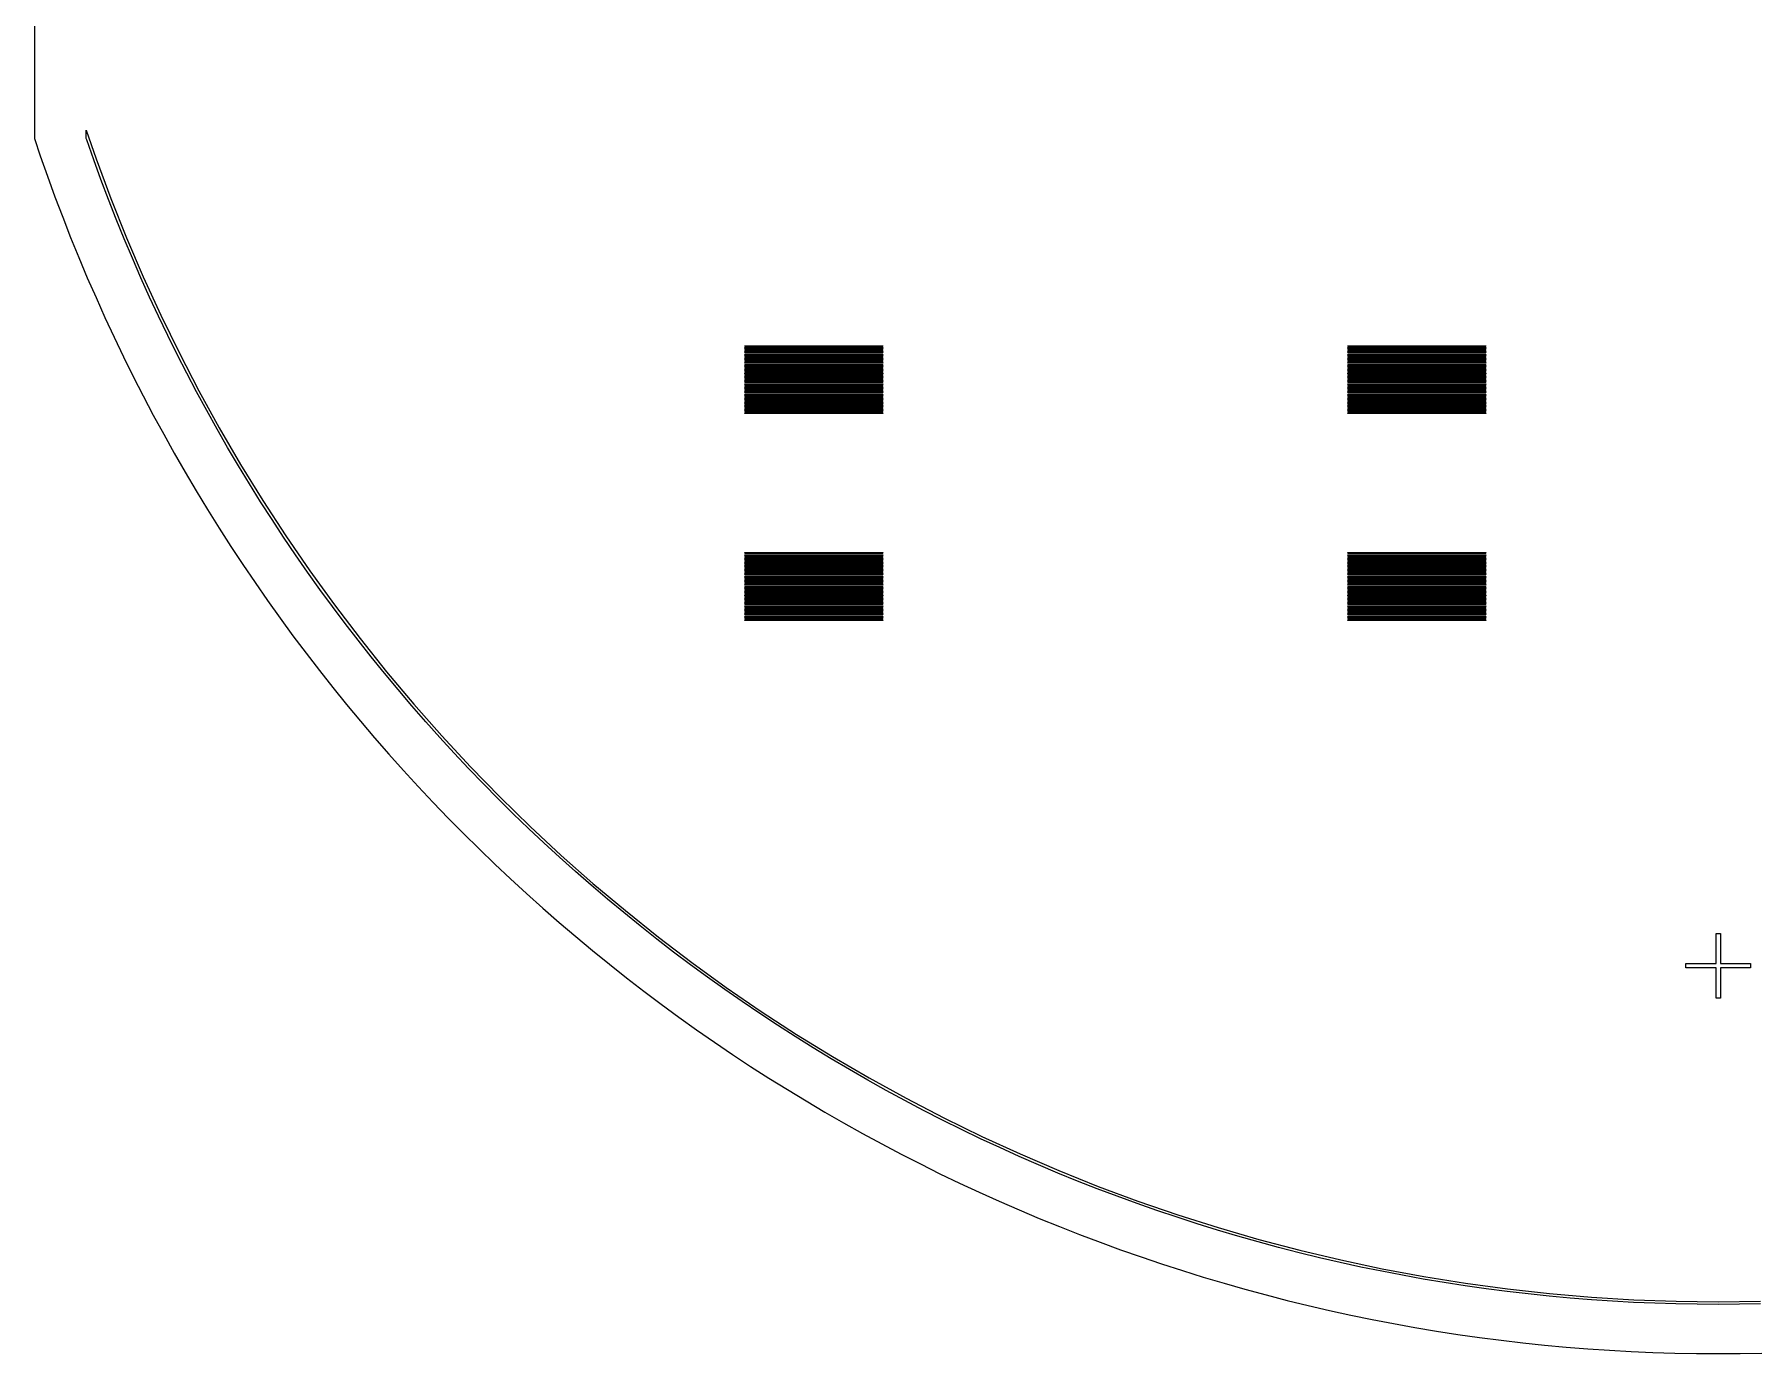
# Model space of a CAD drawing. Extents: x -18 to 84, y -19 to 84.
# Drawn here: x -16.62 to 33.33, y -19.25 to 19.02 of the extents above; entities that cross this region are included whole.
import ezdxf

# ---------------------------------------------------------------- set-up
doc = ezdxf.new("R2010")
doc.units = 0

msp = doc.modelspace()

# ---------------------------------------------------------------- linework, layer by layer
for p, q in [((-16.6191, 21.6916), (-16.6191, 16.0016)), ((-16.6191, 16.0016), (-16.4488, 15.4965)), ((-15.115, 16.0008), (-15.115, 16.2421)), ((-15.115, 16.2421), (-14.8272, 15.4055)), ((-15.1013, 15.9601), (-15.115, 16.0008)), ((-16.4488, 15.4965), (-16.2395, 14.9002)), ((-14.8978, 15.3802), (-15.1013, 15.9601)), ((-14.6872, 14.8029), (-14.8978, 15.3802)), ((-14.8272, 15.4055), (-14.3996, 14.2552)), ((-16.2395, 14.9002), (-16.0229, 14.3064)), ((-14.4696, 14.2283), (-14.6872, 14.8029)), ((-16.0229, 14.3064), (-15.7991, 13.7154)), ((-14.2449, 13.6563), (-14.4696, 14.2283)), ((-14.3996, 14.2552), (-13.944, 13.1158)), ((-15.7991, 13.7154), (-15.5681, 13.1272)), ((-14.0133, 13.0871), (-14.2449, 13.6563)), ((-15.5681, 13.1272), (-15.3298, 12.5418)), ((-13.7746, 12.5209), (-14.0133, 13.0871)), ((-13.944, 13.1158), (-13.4605, 11.9879)), ((-15.3298, 12.5418), (-15.0844, 11.9594)), ((-13.5291, 11.9576), (-13.7746, 12.5209)), ((-15.0844, 11.9594), (-14.8318, 11.3801)), ((-13.2766, 11.3973), (-13.5291, 11.9576)), ((-13.4605, 11.9879), (-12.9495, 10.8722)), ((-14.8318, 11.3801), (-14.5721, 10.8039)), ((-13.0173, 10.8402), (-13.2766, 11.3973)), ((-14.5721, 10.8039), (-14.3055, 10.2309)), ((-12.7511, 10.2863), (-13.0173, 10.8402)), ((-12.9495, 10.8722), (-12.4112, 9.76942)), ((-14.3055, 10.2309), (-14.0317, 9.66127)), ((-12.4782, 9.73572), (-12.7511, 10.2863)), ((-14.0317, 9.66127), (-13.7511, 9.09502)), ((-12.1985, 9.18854), (-12.4782, 9.73572)), ((-12.4112, 9.76942), (-11.8461, 8.68016)), ((4, 9.97499), (4, 9.98499)), ((4, 9.98499), (8, 9.98499)), ((8, 9.97499), (4, 9.97499)), ((4, 9.935), (4, 9.94499)), ((4, 9.94499), (8, 9.94499)), ((8, 9.935), (4, 9.935)), ((4, 9.89499), (4, 9.905)), ((4, 9.905), (8, 9.905)), ((8, 9.89499), (4, 9.89499)), ((4, 9.855), (4, 9.86499)), ((4, 9.86499), (8, 9.86499)), ((8, 9.855), (4, 9.855)), ((4, 9.81499), (4, 9.825)), ((4, 9.825), (8, 9.825)), ((8, 9.81499), (4, 9.81499)), ((4, 9.77499), (4, 9.78499)), ((4, 9.78499), (8, 9.78499)), ((8, 9.77499), (4, 9.77499)), ((4, 9.73499), (4, 9.745)), ((4, 9.745), (8, 9.745)), ((8, 9.73499), (4, 9.73499)), ((4, 9.69499), (4, 9.70499)), ((4, 9.70499), (8, 9.70499)), ((8, 9.69499), (4, 9.69499)), ((4, 9.655), (4, 9.66499)), ((4, 9.66499), (8, 9.66499)), ((8, 9.655), (4, 9.655)), ((4, 9.61499), (4, 9.625)), ((4, 9.625), (8, 9.625)), ((8, 9.61499), (4, 9.61499)), ((4, 9.575), (4, 9.58499)), ((4, 9.58499), (8, 9.58499)), ((8, 9.575), (4, 9.575)), ((4, 9.53499), (4, 9.545)), ((4, 9.545), (8, 9.545)), ((8, 9.53499), (4, 9.53499)), ((4, 9.495), (4, 9.50499)), ((4, 9.50499), (8, 9.50499)), ((8, 9.495), (4, 9.495)), ((8, 9.98499), (8, 9.97499)), ((8, 9.94499), (8, 9.935)), ((8, 9.905), (8, 9.89499)), ((8, 9.86499), (8, 9.855)), ((8, 9.825), (8, 9.81499)), ((8, 9.78499), (8, 9.77499)), ((8, 9.745), (8, 9.73499)), ((8, 9.70499), (8, 9.69499)), ((8, 9.66499), (8, 9.655)), ((8, 9.625), (8, 9.61499)), ((8, 9.58499), (8, 9.575)), ((8, 9.545), (8, 9.53499)), ((8, 9.50499), (8, 9.495)), ((21.5, 9.97499), (21.5, 9.98499)), ((21.5, 9.98499), (25.5, 9.98499)), ((25.5, 9.97499), (21.5, 9.97499)), ((21.5, 9.935), (21.5, 9.94499)), ((21.5, 9.94499), (25.5, 9.94499)), ((25.5, 9.935), (21.5, 9.935)), ((21.5, 9.89499), (21.5, 9.905)), ((21.5, 9.905), (25.5, 9.905)), ((25.5, 9.89499), (21.5, 9.89499)), ((21.5, 9.855), (21.5, 9.86499)), ((21.5, 9.86499), (25.5, 9.86499)), ((25.5, 9.855), (21.5, 9.855)), ((21.5, 9.81499), (21.5, 9.825)), ((21.5, 9.825), (25.5, 9.825)), ((25.5, 9.81499), (21.5, 9.81499)), ((21.5, 9.77499), (21.5, 9.78499)), ((21.5, 9.78499), (25.5, 9.78499)), ((25.5, 9.77499), (21.5, 9.77499)), ((21.5, 9.73499), (21.5, 9.745)), ((21.5, 9.745), (25.5, 9.745)), ((25.5, 9.73499), (21.5, 9.73499)), ((21.5, 9.69499), (21.5, 9.70499)), ((21.5, 9.70499), (25.5, 9.70499)), ((25.5, 9.69499), (21.5, 9.69499)), ((21.5, 9.655), (21.5, 9.66499)), ((21.5, 9.66499), (25.5, 9.66499)), ((25.5, 9.655), (21.5, 9.655)), ((21.5, 9.61499), (21.5, 9.625)), ((21.5, 9.625), (25.5, 9.625)), ((25.5, 9.61499), (21.5, 9.61499)), ((21.5, 9.575), (21.5, 9.58499)), ((21.5, 9.58499), (25.5, 9.58499)), ((25.5, 9.575), (21.5, 9.575)), ((21.5, 9.53499), (21.5, 9.545)), ((21.5, 9.545), (25.5, 9.545)), ((25.5, 9.53499), (21.5, 9.53499)), ((21.5, 9.495), (21.5, 9.50499)), ((21.5, 9.50499), (25.5, 9.50499)), ((25.5, 9.495), (21.5, 9.495)), ((25.5, 9.98499), (25.5, 9.97499)), ((25.5, 9.94499), (25.5, 9.935)), ((25.5, 9.905), (25.5, 9.89499)), ((25.5, 9.86499), (25.5, 9.855)), ((25.5, 9.825), (25.5, 9.81499)), ((25.5, 9.78499), (25.5, 9.77499)), ((25.5, 9.745), (25.5, 9.73499)), ((25.5, 9.70499), (25.5, 9.69499)), ((25.5, 9.66499), (25.5, 9.655)), ((25.5, 9.625), (25.5, 9.61499)), ((25.5, 9.58499), (25.5, 9.575)), ((25.5, 9.545), (25.5, 9.53499)), ((25.5, 9.50499), (25.5, 9.495)), ((-13.7511, 9.09502), (-13.4634, 8.53226)), ((-11.9122, 8.64482), (-12.1985, 9.18854)), ((4, 9.45499), (4, 9.465)), ((4, 9.465), (8, 9.465)), ((8, 9.45499), (4, 9.45499)), ((4, 9.41499), (4, 9.42499)), ((4, 9.42499), (8, 9.42499)), ((8, 9.41499), (4, 9.41499)), ((4, 9.375), (4, 9.38499)), ((4, 9.38499), (8, 9.38499)), ((8, 9.375), (4, 9.375)), ((4, 9.33499), (4, 9.34499)), ((4, 9.34499), (8, 9.34499)), ((8, 9.33499), (4, 9.33499)), ((4, 9.295), (4, 9.30499)), ((4, 9.30499), (8, 9.30499)), ((8, 9.295), (4, 9.295)), ((4, 9.25499), (4, 9.265)), ((4, 9.265), (8, 9.265)), ((8, 9.25499), (4, 9.25499)), ((4, 9.215), (4, 9.22499)), ((4, 9.22499), (8, 9.22499)), ((8, 9.215), (4, 9.215)), ((4, 9.17499), (4, 9.185)), ((4, 9.185), (8, 9.185)), ((8, 9.17499), (4, 9.17499)), ((4, 9.13499), (4, 9.14499)), ((4, 9.14499), (8, 9.14499)), ((8, 9.13499), (4, 9.13499)), ((4, 9.09499), (4, 9.105)), ((4, 9.105), (8, 9.105)), ((8, 9.09499), (4, 9.09499)), ((4, 9.05499), (4, 9.06499)), ((4, 9.06499), (8, 9.06499)), ((8, 9.05499), (4, 9.05499)), ((4, 9.015), (4, 9.02499)), ((4, 9.02499), (8, 9.02499)), ((8, 9.015), (4, 9.015)), ((8, 9.465), (8, 9.45499)), ((8, 9.42499), (8, 9.41499)), ((8, 9.38499), (8, 9.375)), ((8, 9.34499), (8, 9.33499)), ((8, 9.30499), (8, 9.295)), ((8, 9.265), (8, 9.25499)), ((8, 9.22499), (8, 9.215)), ((8, 9.185), (8, 9.17499)), ((8, 9.14499), (8, 9.13499)), ((8, 9.105), (8, 9.09499)), ((8, 9.06499), (8, 9.05499)), ((8, 9.02499), (8, 9.015)), ((21.5, 9.45499), (21.5, 9.465)), ((21.5, 9.465), (25.5, 9.465)), ((25.5, 9.45499), (21.5, 9.45499)), ((21.5, 9.41499), (21.5, 9.42499)), ((21.5, 9.42499), (25.5, 9.42499)), ((25.5, 9.41499), (21.5, 9.41499)), ((21.5, 9.375), (21.5, 9.38499)), ((21.5, 9.38499), (25.5, 9.38499)), ((25.5, 9.375), (21.5, 9.375)), ((21.5, 9.33499), (21.5, 9.34499)), ((21.5, 9.34499), (25.5, 9.34499)), ((25.5, 9.33499), (21.5, 9.33499)), ((21.5, 9.295), (21.5, 9.30499)), ((21.5, 9.30499), (25.5, 9.30499)), ((25.5, 9.295), (21.5, 9.295)), ((21.5, 9.25499), (21.5, 9.265)), ((21.5, 9.265), (25.5, 9.265)), ((25.5, 9.25499), (21.5, 9.25499)), ((21.5, 9.215), (21.5, 9.22499)), ((21.5, 9.22499), (25.5, 9.22499)), ((25.5, 9.215), (21.5, 9.215)), ((21.5, 9.17499), (21.5, 9.185)), ((21.5, 9.185), (25.5, 9.185)), ((25.5, 9.17499), (21.5, 9.17499)), ((21.5, 9.13499), (21.5, 9.14499)), ((21.5, 9.14499), (25.5, 9.14499)), ((25.5, 9.13499), (21.5, 9.13499)), ((21.5, 9.09499), (21.5, 9.105)), ((21.5, 9.105), (25.5, 9.105)), ((25.5, 9.09499), (21.5, 9.09499)), ((21.5, 9.05499), (21.5, 9.06499)), ((21.5, 9.06499), (25.5, 9.06499)), ((25.5, 9.05499), (21.5, 9.05499)), ((21.5, 9.015), (21.5, 9.02499)), ((21.5, 9.02499), (25.5, 9.02499)), ((25.5, 9.015), (21.5, 9.015)), ((25.5, 9.465), (25.5, 9.45499)), ((25.5, 9.42499), (25.5, 9.41499)), ((25.5, 9.38499), (25.5, 9.375)), ((25.5, 9.34499), (25.5, 9.33499)), ((25.5, 9.30499), (25.5, 9.295)), ((25.5, 9.265), (25.5, 9.25499)), ((25.5, 9.22499), (25.5, 9.215)), ((25.5, 9.185), (25.5, 9.17499)), ((25.5, 9.14499), (25.5, 9.13499)), ((25.5, 9.105), (25.5, 9.09499)), ((25.5, 9.06499), (25.5, 9.05499)), ((25.5, 9.02499), (25.5, 9.015)), ((-13.4634, 8.53226), (-13.1689, 7.97307)), ((-11.6192, 8.10466), (-11.9122, 8.64482)), ((-11.8461, 8.68016), (-11.2543, 7.60509)), ((4, 8.97501), (4, 8.985)), ((4, 8.985), (8, 8.985)), ((8, 8.97501), (4, 8.97501)), ((4, 8.93501), (4, 8.94501)), ((4, 8.94501), (8, 8.94501)), ((8, 8.93501), (4, 8.93501)), ((4, 8.895), (4, 8.90501)), ((4, 8.90501), (8, 8.90501)), ((8, 8.895), (4, 8.895)), ((4, 8.85501), (4, 8.86501)), ((4, 8.86501), (8, 8.86501)), ((8, 8.85501), (4, 8.85501)), ((4, 8.815), (4, 8.82501)), ((4, 8.82501), (8, 8.82501)), ((8, 8.815), (4, 8.815)), ((4, 8.77501), (4, 8.785)), ((4, 8.785), (8, 8.785)), ((8, 8.77501), (4, 8.77501)), ((4, 8.735), (4, 8.74501)), ((4, 8.74501), (8, 8.74501)), ((8, 8.735), (4, 8.735)), ((4, 8.69501), (4, 8.705)), ((4, 8.705), (8, 8.705)), ((8, 8.69501), (4, 8.69501)), ((4, 8.65501), (4, 8.66501)), ((4, 8.66501), (8, 8.66501)), ((8, 8.65501), (4, 8.65501)), ((4, 8.61501), (4, 8.625)), ((4, 8.625), (8, 8.625)), ((8, 8.61501), (4, 8.61501)), ((4, 8.57501), (4, 8.58501)), ((4, 8.58501), (8, 8.58501)), ((8, 8.57501), (4, 8.57501)), ((4, 8.535), (4, 8.54501)), ((4, 8.54501), (8, 8.54501)), ((8, 8.535), (4, 8.535)), ((4, 8.49501), (4, 8.505)), ((4, 8.505), (8, 8.505)), ((8, 8.49501), (4, 8.49501)), ((8, 8.985), (8, 8.97501)), ((8, 8.94501), (8, 8.93501)), ((8, 8.90501), (8, 8.895)), ((8, 8.86501), (8, 8.85501)), ((8, 8.82501), (8, 8.815)), ((8, 8.785), (8, 8.77501)), ((8, 8.74501), (8, 8.735)), ((8, 8.705), (8, 8.69501)), ((8, 8.66501), (8, 8.65501)), ((8, 8.625), (8, 8.61501)), ((8, 8.58501), (8, 8.57501)), ((8, 8.54501), (8, 8.535)), ((8, 8.505), (8, 8.49501)), ((21.5, 8.97501), (21.5, 8.985)), ((21.5, 8.985), (25.5, 8.985)), ((25.5, 8.97501), (21.5, 8.97501)), ((21.5, 8.93501), (21.5, 8.94501)), ((21.5, 8.94501), (25.5, 8.94501)), ((25.5, 8.93501), (21.5, 8.93501)), ((21.5, 8.895), (21.5, 8.90501)), ((21.5, 8.90501), (25.5, 8.90501)), ((25.5, 8.895), (21.5, 8.895)), ((21.5, 8.85501), (21.5, 8.86501)), ((21.5, 8.86501), (25.5, 8.86501)), ((25.5, 8.85501), (21.5, 8.85501)), ((21.5, 8.815), (21.5, 8.82501)), ((21.5, 8.82501), (25.5, 8.82501)), ((25.5, 8.815), (21.5, 8.815)), ((21.5, 8.77501), (21.5, 8.785)), ((21.5, 8.785), (25.5, 8.785)), ((25.5, 8.77501), (21.5, 8.77501)), ((21.5, 8.735), (21.5, 8.74501)), ((21.5, 8.74501), (25.5, 8.74501)), ((25.5, 8.735), (21.5, 8.735)), ((21.5, 8.69501), (21.5, 8.705)), ((21.5, 8.705), (25.5, 8.705)), ((25.5, 8.69501), (21.5, 8.69501)), ((21.5, 8.65501), (21.5, 8.66501)), ((21.5, 8.66501), (25.5, 8.66501)), ((25.5, 8.65501), (21.5, 8.65501)), ((21.5, 8.61501), (21.5, 8.625)), ((21.5, 8.625), (25.5, 8.625)), ((25.5, 8.61501), (21.5, 8.61501)), ((21.5, 8.57501), (21.5, 8.58501)), ((21.5, 8.58501), (25.5, 8.58501)), ((25.5, 8.57501), (21.5, 8.57501)), ((21.5, 8.535), (21.5, 8.54501)), ((21.5, 8.54501), (25.5, 8.54501)), ((25.5, 8.535), (21.5, 8.535)), ((21.5, 8.49501), (21.5, 8.505)), ((21.5, 8.505), (25.5, 8.505)), ((25.5, 8.49501), (21.5, 8.49501)), ((25.5, 8.985), (25.5, 8.97501)), ((25.5, 8.94501), (25.5, 8.93501)), ((25.5, 8.90501), (25.5, 8.895)), ((25.5, 8.86501), (25.5, 8.85501)), ((25.5, 8.82501), (25.5, 8.815)), ((25.5, 8.785), (25.5, 8.77501)), ((25.5, 8.74501), (25.5, 8.735)), ((25.5, 8.705), (25.5, 8.69501)), ((25.5, 8.66501), (25.5, 8.65501)), ((25.5, 8.625), (25.5, 8.61501)), ((25.5, 8.58501), (25.5, 8.57501)), ((25.5, 8.54501), (25.5, 8.535)), ((25.5, 8.505), (25.5, 8.49501)), ((-11.3196, 7.56813), (-11.6192, 8.10466)), ((4, 8.455), (4, 8.46501)), ((4, 8.46501), (8, 8.46501)), ((8, 8.455), (4, 8.455)), ((4, 8.41501), (4, 8.425)), ((4, 8.425), (8, 8.425)), ((8, 8.41501), (4, 8.41501)), ((4, 8.375), (4, 8.38501)), ((4, 8.38501), (8, 8.38501)), ((8, 8.375), (4, 8.375)), ((4, 8.33501), (4, 8.345)), ((4, 8.345), (8, 8.345)), ((8, 8.33501), (4, 8.33501)), ((4, 8.29501), (4, 8.30501)), ((4, 8.30501), (8, 8.30501)), ((8, 8.29501), (4, 8.29501)), ((4, 8.255), (4, 8.26501)), ((4, 8.26501), (8, 8.26501)), ((8, 8.255), (4, 8.255)), ((4, 8.21501), (4, 8.22501)), ((4, 8.22501), (8, 8.22501)), ((8, 8.21501), (4, 8.21501)), ((4, 8.175), (4, 8.18501)), ((4, 8.18501), (8, 8.18501)), ((8, 8.175), (4, 8.175)), ((4, 8.13501), (4, 8.145)), ((4, 8.145), (8, 8.145)), ((8, 8.13501), (4, 8.13501)), ((4, 8.095), (4, 8.10501)), ((4, 8.10501), (8, 8.10501)), ((8, 8.095), (4, 8.095)), ((4, 8.05501), (4, 8.065)), ((4, 8.065), (8, 8.065)), ((8, 8.05501), (4, 8.05501)), ((4, 8.01501), (4, 8.02501)), ((4, 8.02501), (8, 8.02501)), ((8, 8.01501), (4, 8.01501)), ((8, 8.46501), (8, 8.455)), ((8, 8.425), (8, 8.41501)), ((8, 8.38501), (8, 8.375)), ((8, 8.345), (8, 8.33501)), ((8, 8.30501), (8, 8.29501)), ((8, 8.26501), (8, 8.255)), ((8, 8.22501), (8, 8.21501)), ((8, 8.18501), (8, 8.175)), ((8, 8.145), (8, 8.13501)), ((8, 8.10501), (8, 8.095)), ((8, 8.065), (8, 8.05501)), ((8, 8.02501), (8, 8.01501)), ((21.5, 8.455), (21.5, 8.46501)), ((21.5, 8.46501), (25.5, 8.46501)), ((25.5, 8.455), (21.5, 8.455)), ((21.5, 8.41501), (21.5, 8.425)), ((21.5, 8.425), (25.5, 8.425)), ((25.5, 8.41501), (21.5, 8.41501)), ((21.5, 8.375), (21.5, 8.38501)), ((21.5, 8.38501), (25.5, 8.38501)), ((25.5, 8.375), (21.5, 8.375)), ((21.5, 8.33501), (21.5, 8.345)), ((21.5, 8.345), (25.5, 8.345)), ((25.5, 8.33501), (21.5, 8.33501)), ((21.5, 8.29501), (21.5, 8.30501)), ((21.5, 8.30501), (25.5, 8.30501)), ((25.5, 8.29501), (21.5, 8.29501)), ((21.5, 8.255), (21.5, 8.26501)), ((21.5, 8.26501), (25.5, 8.26501)), ((25.5, 8.255), (21.5, 8.255)), ((21.5, 8.21501), (21.5, 8.22501)), ((21.5, 8.22501), (25.5, 8.22501)), ((25.5, 8.21501), (21.5, 8.21501)), ((21.5, 8.175), (21.5, 8.18501)), ((21.5, 8.18501), (25.5, 8.18501)), ((25.5, 8.175), (21.5, 8.175)), ((21.5, 8.13501), (21.5, 8.145)), ((21.5, 8.145), (25.5, 8.145)), ((25.5, 8.13501), (21.5, 8.13501)), ((21.5, 8.095), (21.5, 8.10501)), ((21.5, 8.10501), (25.5, 8.10501)), ((25.5, 8.095), (21.5, 8.095)), ((21.5, 8.05501), (21.5, 8.065)), ((21.5, 8.065), (25.5, 8.065)), ((25.5, 8.05501), (21.5, 8.05501)), ((21.5, 8.01501), (21.5, 8.02501)), ((21.5, 8.02501), (25.5, 8.02501)), ((25.5, 8.01501), (21.5, 8.01501)), ((25.5, 8.46501), (25.5, 8.455)), ((25.5, 8.425), (25.5, 8.41501)), ((25.5, 8.38501), (25.5, 8.375)), ((25.5, 8.345), (25.5, 8.33501)), ((25.5, 8.30501), (25.5, 8.29501)), ((25.5, 8.26501), (25.5, 8.255)), ((25.5, 8.22501), (25.5, 8.21501)), ((25.5, 8.18501), (25.5, 8.175)), ((25.5, 8.145), (25.5, 8.13501)), ((25.5, 8.10501), (25.5, 8.095)), ((25.5, 8.065), (25.5, 8.05501)), ((25.5, 8.02501), (25.5, 8.01501)), ((-13.1689, 7.97307), (-12.8676, 7.41754)), ((-11.0134, 7.03532), (-11.3196, 7.56813)), ((-11.2543, 7.60509), (-10.6364, 6.54486)), ((-12.8676, 7.41754), (-12.5595, 6.86575)), ((-10.7008, 6.50632), (-11.0134, 7.03532)), ((-12.5595, 6.86575), (-12.2446, 6.31778)), ((-10.3816, 5.98119), (-10.7008, 6.50632)), ((-10.6364, 6.54486), (-9.99268, 5.50011)), ((-12.2446, 6.31778), (-11.923, 5.77371)), ((-11.923, 5.77371), (-11.5948, 5.23364)), ((-10.056, 5.46001), (-10.3816, 5.98119)), ((-9.99268, 5.50011), (-9.32347, 4.47148)), ((-11.5948, 5.23364), (-11.2599, 4.69763)), ((-9.72409, 4.94286), (-10.056, 5.46001)), ((-11.2599, 4.69763), (-10.9186, 4.16577)), ((-9.38583, 4.42982), (-9.72409, 4.94286)), ((-10.9186, 4.16577), (-10.5707, 3.63814)), ((-9.04131, 3.92099), (-9.38583, 4.42982)), ((-9.32347, 4.47148), (-8.62923, 3.45958)), ((-10.5707, 3.63814), (-10.2163, 3.11482)), ((-8.69055, 3.41641), (-9.04131, 3.92099)), ((4, 3.97499), (4, 3.98499)), ((4, 3.98499), (8, 3.98499)), ((8, 3.97499), (4, 3.97499)), ((4, 3.935), (4, 3.94499)), ((4, 3.94499), (8, 3.94499)), ((8, 3.935), (4, 3.935)), ((4, 3.89499), (4, 3.905)), ((4, 3.905), (8, 3.905)), ((8, 3.89499), (4, 3.89499)), ((4, 3.855), (4, 3.86499)), ((4, 3.86499), (8, 3.86499)), ((8, 3.855), (4, 3.855)), ((4, 3.81499), (4, 3.825)), ((4, 3.825), (8, 3.825)), ((8, 3.81499), (4, 3.81499)), ((4, 3.77499), (4, 3.78499)), ((4, 3.78499), (8, 3.78499)), ((8, 3.77499), (4, 3.77499)), ((4, 3.73499), (4, 3.745)), ((4, 3.745), (8, 3.745)), ((8, 3.73499), (4, 3.73499)), ((4, 3.69499), (4, 3.70499)), ((4, 3.70499), (8, 3.70499)), ((8, 3.69499), (4, 3.69499)), ((4, 3.655), (4, 3.66499)), ((4, 3.66499), (8, 3.66499)), ((8, 3.655), (4, 3.655)), ((4, 3.61499), (4, 3.625)), ((4, 3.625), (8, 3.625)), ((8, 3.61499), (4, 3.61499)), ((4, 3.575), (4, 3.58499)), ((4, 3.58499), (8, 3.58499)), ((8, 3.575), (4, 3.575)), ((4, 3.53499), (4, 3.545)), ((4, 3.545), (8, 3.545)), ((8, 3.53499), (4, 3.53499)), ((4, 3.495), (4, 3.50499)), ((4, 3.50499), (8, 3.50499)), ((8, 3.98499), (8, 3.97499)), ((8, 3.94499), (8, 3.935)), ((8, 3.905), (8, 3.89499)), ((8, 3.86499), (8, 3.855)), ((8, 3.825), (8, 3.81499)), ((8, 3.78499), (8, 3.77499)), ((8, 3.745), (8, 3.73499)), ((8, 3.70499), (8, 3.69499)), ((8, 3.66499), (8, 3.655)), ((8, 3.625), (8, 3.61499)), ((8, 3.58499), (8, 3.575)), ((8, 3.545), (8, 3.53499)), ((8, 3.50499), (8, 3.495)), ((21.5, 3.97499), (21.5, 3.98499)), ((21.5, 3.98499), (25.5, 3.98499)), ((25.5, 3.97499), (21.5, 3.97499)), ((21.5, 3.935), (21.5, 3.94499)), ((21.5, 3.94499), (25.5, 3.94499)), ((25.5, 3.935), (21.5, 3.935)), ((21.5, 3.89499), (21.5, 3.905)), ((21.5, 3.905), (25.5, 3.905)), ((25.5, 3.89499), (21.5, 3.89499)), ((21.5, 3.855), (21.5, 3.86499)), ((21.5, 3.86499), (25.5, 3.86499)), ((25.5, 3.855), (21.5, 3.855)), ((21.5, 3.81499), (21.5, 3.825)), ((21.5, 3.825), (25.5, 3.825)), ((25.5, 3.81499), (21.5, 3.81499)), ((21.5, 3.77499), (21.5, 3.78499)), ((21.5, 3.78499), (25.5, 3.78499)), ((25.5, 3.77499), (21.5, 3.77499)), ((21.5, 3.73499), (21.5, 3.745)), ((21.5, 3.745), (25.5, 3.745)), ((25.5, 3.73499), (21.5, 3.73499)), ((21.5, 3.69499), (21.5, 3.70499)), ((21.5, 3.70499), (25.5, 3.70499)), ((25.5, 3.69499), (21.5, 3.69499)), ((21.5, 3.655), (21.5, 3.66499)), ((21.5, 3.66499), (25.5, 3.66499)), ((25.5, 3.655), (21.5, 3.655)), ((21.5, 3.61499), (21.5, 3.625)), ((21.5, 3.625), (25.5, 3.625)), ((25.5, 3.61499), (21.5, 3.61499)), ((21.5, 3.575), (21.5, 3.58499)), ((21.5, 3.58499), (25.5, 3.58499)), ((25.5, 3.575), (21.5, 3.575)), ((21.5, 3.53499), (21.5, 3.545)), ((21.5, 3.545), (25.5, 3.545)), ((25.5, 3.53499), (21.5, 3.53499)), ((21.5, 3.495), (21.5, 3.50499)), ((21.5, 3.50499), (25.5, 3.50499)), ((25.5, 3.98499), (25.5, 3.97499)), ((25.5, 3.94499), (25.5, 3.935)), ((25.5, 3.905), (25.5, 3.89499)), ((25.5, 3.86499), (25.5, 3.855)), ((25.5, 3.825), (25.5, 3.81499)), ((25.5, 3.78499), (25.5, 3.77499)), ((25.5, 3.745), (25.5, 3.73499)), ((25.5, 3.70499), (25.5, 3.69499)), ((25.5, 3.66499), (25.5, 3.655)), ((25.5, 3.625), (25.5, 3.61499)), ((25.5, 3.58499), (25.5, 3.575)), ((25.5, 3.545), (25.5, 3.53499)), ((25.5, 3.50499), (25.5, 3.495)), ((-10.2163, 3.11482), (-9.85561, 2.59589)), ((-8.33363, 2.91618), (-8.69055, 3.41641)), ((-8.62923, 3.45958), (-7.91037, 2.46503)), ((8, 3.495), (4, 3.495)), ((4, 3.45499), (4, 3.465)), ((4, 3.465), (8, 3.465)), ((8, 3.45499), (4, 3.45499)), ((4, 3.41499), (4, 3.42499)), ((4, 3.42499), (8, 3.42499)), ((8, 3.41499), (4, 3.41499)), ((4, 3.375), (4, 3.38499)), ((4, 3.38499), (8, 3.38499)), ((8, 3.375), (4, 3.375)), ((4, 3.33499), (4, 3.34499)), ((4, 3.34499), (8, 3.34499)), ((8, 3.33499), (4, 3.33499)), ((4, 3.295), (4, 3.30499)), ((4, 3.30499), (8, 3.30499)), ((8, 3.295), (4, 3.295)), ((4, 3.25499), (4, 3.265)), ((4, 3.265), (8, 3.265)), ((8, 3.25499), (4, 3.25499)), ((4, 3.215), (4, 3.22499)), ((4, 3.22499), (8, 3.22499)), ((8, 3.215), (4, 3.215)), ((4, 3.17499), (4, 3.185)), ((4, 3.185), (8, 3.185)), ((8, 3.17499), (4, 3.17499)), ((4, 3.13499), (4, 3.14499)), ((4, 3.14499), (8, 3.14499)), ((8, 3.13499), (4, 3.13499)), ((4, 3.09499), (4, 3.105)), ((4, 3.105), (8, 3.105)), ((8, 3.09499), (4, 3.09499)), ((4, 3.05499), (4, 3.06499)), ((4, 3.06499), (8, 3.06499)), ((8, 3.05499), (4, 3.05499)), ((4, 3.015), (4, 3.02499)), ((4, 3.02499), (8, 3.02499)), ((8, 3.015), (4, 3.015)), ((8, 3.465), (8, 3.45499)), ((8, 3.42499), (8, 3.41499)), ((8, 3.38499), (8, 3.375)), ((8, 3.34499), (8, 3.33499)), ((8, 3.30499), (8, 3.295)), ((8, 3.265), (8, 3.25499)), ((8, 3.22499), (8, 3.215)), ((8, 3.185), (8, 3.17499)), ((8, 3.14499), (8, 3.13499)), ((8, 3.105), (8, 3.09499)), ((8, 3.06499), (8, 3.05499)), ((8, 3.02499), (8, 3.015)), ((25.5, 3.495), (21.5, 3.495)), ((21.5, 3.45499), (21.5, 3.465)), ((21.5, 3.465), (25.5, 3.465)), ((25.5, 3.45499), (21.5, 3.45499)), ((21.5, 3.41499), (21.5, 3.42499)), ((21.5, 3.42499), (25.5, 3.42499)), ((25.5, 3.41499), (21.5, 3.41499)), ((21.5, 3.375), (21.5, 3.38499)), ((21.5, 3.38499), (25.5, 3.38499)), ((25.5, 3.375), (21.5, 3.375)), ((21.5, 3.33499), (21.5, 3.34499)), ((21.5, 3.34499), (25.5, 3.34499)), ((25.5, 3.33499), (21.5, 3.33499)), ((21.5, 3.295), (21.5, 3.30499)), ((21.5, 3.30499), (25.5, 3.30499)), ((25.5, 3.295), (21.5, 3.295)), ((21.5, 3.25499), (21.5, 3.265)), ((21.5, 3.265), (25.5, 3.265)), ((25.5, 3.25499), (21.5, 3.25499)), ((21.5, 3.215), (21.5, 3.22499)), ((21.5, 3.22499), (25.5, 3.22499)), ((25.5, 3.215), (21.5, 3.215)), ((21.5, 3.17499), (21.5, 3.185)), ((21.5, 3.185), (25.5, 3.185)), ((25.5, 3.17499), (21.5, 3.17499)), ((21.5, 3.13499), (21.5, 3.14499)), ((21.5, 3.14499), (25.5, 3.14499)), ((25.5, 3.13499), (21.5, 3.13499)), ((21.5, 3.09499), (21.5, 3.105)), ((21.5, 3.105), (25.5, 3.105)), ((25.5, 3.09499), (21.5, 3.09499)), ((21.5, 3.05499), (21.5, 3.06499)), ((21.5, 3.06499), (25.5, 3.06499)), ((25.5, 3.05499), (21.5, 3.05499)), ((21.5, 3.015), (21.5, 3.02499)), ((21.5, 3.02499), (25.5, 3.02499)), ((25.5, 3.015), (21.5, 3.015)), ((25.5, 3.465), (25.5, 3.45499)), ((25.5, 3.42499), (25.5, 3.41499)), ((25.5, 3.38499), (25.5, 3.375)), ((25.5, 3.34499), (25.5, 3.33499)), ((25.5, 3.30499), (25.5, 3.295)), ((25.5, 3.265), (25.5, 3.25499)), ((25.5, 3.22499), (25.5, 3.215)), ((25.5, 3.185), (25.5, 3.17499)), ((25.5, 3.14499), (25.5, 3.13499)), ((25.5, 3.105), (25.5, 3.09499)), ((25.5, 3.06499), (25.5, 3.05499)), ((25.5, 3.02499), (25.5, 3.015)), ((-9.85561, 2.59589), (-9.48854, 2.08142)), ((-7.97061, 2.42036), (-8.33363, 2.91618)), ((4, 2.97501), (4, 2.985)), ((4, 2.985), (8, 2.985)), ((8, 2.97501), (4, 2.97501)), ((4, 2.93501), (4, 2.94501)), ((4, 2.94501), (8, 2.94501)), ((8, 2.93501), (4, 2.93501)), ((4, 2.895), (4, 2.90501)), ((4, 2.90501), (8, 2.90501)), ((8, 2.895), (4, 2.895)), ((4, 2.85501), (4, 2.86501)), ((4, 2.86501), (8, 2.86501)), ((8, 2.85501), (4, 2.85501)), ((4, 2.815), (4, 2.82501)), ((4, 2.82501), (8, 2.82501)), ((8, 2.815), (4, 2.815)), ((4, 2.77501), (4, 2.785)), ((4, 2.785), (8, 2.785)), ((8, 2.77501), (4, 2.77501)), ((4, 2.735), (4, 2.74501)), ((4, 2.74501), (8, 2.74501)), ((8, 2.735), (4, 2.735)), ((4, 2.69501), (4, 2.705)), ((4, 2.705), (8, 2.705)), ((8, 2.69501), (4, 2.69501)), ((4, 2.65501), (4, 2.66501)), ((4, 2.66501), (8, 2.66501)), ((8, 2.65501), (4, 2.65501)), ((4, 2.61501), (4, 2.625)), ((4, 2.625), (8, 2.625)), ((8, 2.61501), (4, 2.61501)), ((4, 2.57501), (4, 2.58501)), ((4, 2.58501), (8, 2.58501)), ((8, 2.57501), (4, 2.57501)), ((4, 2.535), (4, 2.54501)), ((4, 2.54501), (8, 2.54501)), ((8, 2.535), (4, 2.535)), ((4, 2.49501), (4, 2.505)), ((4, 2.505), (8, 2.505)), ((8, 2.985), (8, 2.97501)), ((8, 2.94501), (8, 2.93501)), ((8, 2.90501), (8, 2.895)), ((8, 2.86501), (8, 2.85501)), ((8, 2.82501), (8, 2.815)), ((8, 2.785), (8, 2.77501)), ((8, 2.74501), (8, 2.735)), ((8, 2.705), (8, 2.69501)), ((8, 2.66501), (8, 2.65501)), ((8, 2.625), (8, 2.61501)), ((8, 2.58501), (8, 2.57501)), ((8, 2.54501), (8, 2.535)), ((8, 2.505), (8, 2.49501)), ((21.5, 2.97501), (21.5, 2.985)), ((21.5, 2.985), (25.5, 2.985)), ((25.5, 2.97501), (21.5, 2.97501)), ((21.5, 2.93501), (21.5, 2.94501)), ((21.5, 2.94501), (25.5, 2.94501)), ((25.5, 2.93501), (21.5, 2.93501)), ((21.5, 2.895), (21.5, 2.90501)), ((21.5, 2.90501), (25.5, 2.90501)), ((25.5, 2.895), (21.5, 2.895)), ((21.5, 2.85501), (21.5, 2.86501)), ((21.5, 2.86501), (25.5, 2.86501)), ((25.5, 2.85501), (21.5, 2.85501)), ((21.5, 2.815), (21.5, 2.82501)), ((21.5, 2.82501), (25.5, 2.82501)), ((25.5, 2.815), (21.5, 2.815)), ((21.5, 2.77501), (21.5, 2.785)), ((21.5, 2.785), (25.5, 2.785)), ((25.5, 2.77501), (21.5, 2.77501)), ((21.5, 2.735), (21.5, 2.74501)), ((21.5, 2.74501), (25.5, 2.74501)), ((25.5, 2.735), (21.5, 2.735)), ((21.5, 2.69501), (21.5, 2.705)), ((21.5, 2.705), (25.5, 2.705)), ((25.5, 2.69501), (21.5, 2.69501)), ((21.5, 2.65501), (21.5, 2.66501)), ((21.5, 2.66501), (25.5, 2.66501)), ((25.5, 2.65501), (21.5, 2.65501)), ((21.5, 2.61501), (21.5, 2.625)), ((21.5, 2.625), (25.5, 2.625)), ((25.5, 2.61501), (21.5, 2.61501)), ((21.5, 2.57501), (21.5, 2.58501)), ((21.5, 2.58501), (25.5, 2.58501)), ((25.5, 2.57501), (21.5, 2.57501)), ((21.5, 2.535), (21.5, 2.54501)), ((21.5, 2.54501), (25.5, 2.54501)), ((25.5, 2.535), (21.5, 2.535)), ((21.5, 2.49501), (21.5, 2.505)), ((21.5, 2.505), (25.5, 2.505)), ((25.5, 2.985), (25.5, 2.97501)), ((25.5, 2.94501), (25.5, 2.93501)), ((25.5, 2.90501), (25.5, 2.895)), ((25.5, 2.86501), (25.5, 2.85501)), ((25.5, 2.82501), (25.5, 2.815)), ((25.5, 2.785), (25.5, 2.77501)), ((25.5, 2.74501), (25.5, 2.735)), ((25.5, 2.705), (25.5, 2.69501)), ((25.5, 2.66501), (25.5, 2.65501)), ((25.5, 2.625), (25.5, 2.61501)), ((25.5, 2.58501), (25.5, 2.57501)), ((25.5, 2.54501), (25.5, 2.535)), ((25.5, 2.505), (25.5, 2.49501)), ((-9.48854, 2.08142), (-9.11519, 1.57149)), ((-7.60153, 1.92905), (-7.97061, 2.42036)), ((-7.91037, 2.46503), (-7.16731, 1.48842)), ((8, 2.49501), (4, 2.49501)), ((4, 2.455), (4, 2.46501)), ((4, 2.46501), (8, 2.46501)), ((8, 2.455), (4, 2.455)), ((4, 2.41501), (4, 2.425)), ((4, 2.425), (8, 2.425)), ((8, 2.41501), (4, 2.41501)), ((4, 2.375), (4, 2.38501)), ((4, 2.38501), (8, 2.38501)), ((8, 2.375), (4, 2.375)), ((4, 2.33501), (4, 2.345)), ((4, 2.345), (8, 2.345)), ((8, 2.33501), (4, 2.33501)), ((4, 2.29501), (4, 2.30501)), ((4, 2.30501), (8, 2.30501)), ((8, 2.29501), (4, 2.29501)), ((4, 2.255), (4, 2.26501)), ((4, 2.26501), (8, 2.26501)), ((8, 2.255), (4, 2.255)), ((4, 2.21501), (4, 2.22501)), ((4, 2.22501), (8, 2.22501)), ((8, 2.21501), (4, 2.21501)), ((4, 2.175), (4, 2.18501)), ((4, 2.18501), (8, 2.18501)), ((8, 2.175), (4, 2.175)), ((4, 2.13501), (4, 2.145)), ((4, 2.145), (8, 2.145)), ((8, 2.13501), (4, 2.13501)), ((4, 2.095), (4, 2.10501)), ((4, 2.10501), (8, 2.10501)), ((8, 2.095), (4, 2.095)), ((4, 2.05501), (4, 2.065)), ((4, 2.065), (8, 2.065)), ((8, 2.05501), (4, 2.05501)), ((4, 2.01501), (4, 2.02501)), ((4, 2.02501), (8, 2.02501)), ((8, 2.01501), (4, 2.01501)), ((8, 2.46501), (8, 2.455)), ((8, 2.425), (8, 2.41501)), ((8, 2.38501), (8, 2.375)), ((8, 2.345), (8, 2.33501)), ((8, 2.30501), (8, 2.29501)), ((8, 2.26501), (8, 2.255)), ((8, 2.22501), (8, 2.21501)), ((8, 2.18501), (8, 2.175)), ((8, 2.145), (8, 2.13501)), ((8, 2.10501), (8, 2.095)), ((8, 2.065), (8, 2.05501)), ((8, 2.02501), (8, 2.01501)), ((25.5, 2.49501), (21.5, 2.49501)), ((21.5, 2.455), (21.5, 2.46501)), ((21.5, 2.46501), (25.5, 2.46501)), ((25.5, 2.455), (21.5, 2.455)), ((21.5, 2.41501), (21.5, 2.425)), ((21.5, 2.425), (25.5, 2.425)), ((25.5, 2.41501), (21.5, 2.41501)), ((21.5, 2.375), (21.5, 2.38501)), ((21.5, 2.38501), (25.5, 2.38501)), ((25.5, 2.375), (21.5, 2.375)), ((21.5, 2.33501), (21.5, 2.345)), ((21.5, 2.345), (25.5, 2.345)), ((25.5, 2.33501), (21.5, 2.33501)), ((21.5, 2.29501), (21.5, 2.30501)), ((21.5, 2.30501), (25.5, 2.30501)), ((25.5, 2.29501), (21.5, 2.29501)), ((21.5, 2.255), (21.5, 2.26501)), ((21.5, 2.26501), (25.5, 2.26501)), ((25.5, 2.255), (21.5, 2.255)), ((21.5, 2.21501), (21.5, 2.22501)), ((21.5, 2.22501), (25.5, 2.22501)), ((25.5, 2.21501), (21.5, 2.21501)), ((21.5, 2.175), (21.5, 2.18501)), ((21.5, 2.18501), (25.5, 2.18501)), ((25.5, 2.175), (21.5, 2.175)), ((21.5, 2.13501), (21.5, 2.145)), ((21.5, 2.145), (25.5, 2.145)), ((25.5, 2.13501), (21.5, 2.13501)), ((21.5, 2.095), (21.5, 2.10501)), ((21.5, 2.10501), (25.5, 2.10501)), ((25.5, 2.095), (21.5, 2.095)), ((21.5, 2.05501), (21.5, 2.065)), ((21.5, 2.065), (25.5, 2.065)), ((25.5, 2.05501), (21.5, 2.05501)), ((21.5, 2.01501), (21.5, 2.02501)), ((21.5, 2.02501), (25.5, 2.02501)), ((25.5, 2.01501), (21.5, 2.01501)), ((25.5, 2.46501), (25.5, 2.455)), ((25.5, 2.425), (25.5, 2.41501)), ((25.5, 2.38501), (25.5, 2.375)), ((25.5, 2.345), (25.5, 2.33501)), ((25.5, 2.30501), (25.5, 2.29501)), ((25.5, 2.26501), (25.5, 2.255)), ((25.5, 2.22501), (25.5, 2.21501)), ((25.5, 2.18501), (25.5, 2.175)), ((25.5, 2.145), (25.5, 2.13501)), ((25.5, 2.10501), (25.5, 2.095)), ((25.5, 2.065), (25.5, 2.05501)), ((25.5, 2.02501), (25.5, 2.01501)), ((-9.11519, 1.57149), (-8.7356, 1.06619)), ((-7.22644, 1.44229), (-7.60153, 1.92905)), ((-8.7356, 1.06619), (-8.34984, 0.56558)), ((-6.84541, 0.96018), (-7.22644, 1.44229)), ((-7.16731, 1.48842), (-6.40051, 0.53033)), ((-8.34984, 0.56558), (-7.95796, 0.06975)), ((-6.4585, 0.48276), (-6.84541, 0.96018)), ((-6.40051, 0.53033), (-5.61043, -0.40863)), ((-7.95796, 0.06975), (-7.56003, -0.42125)), ((-6.06575, 0.01015), (-6.4585, 0.48276)), ((-5.66722, -0.45763), (-6.06575, 0.01015)), ((-7.56003, -0.42125), (-7.15611, -0.90732)), ((-5.263, -0.92047), (-5.66722, -0.45763)), ((-5.61043, -0.40863), (-4.79755, -1.32794)), ((-7.15611, -0.90732), (-6.74625, -1.3884)), ((-4.85312, -1.37831), (-5.263, -0.92047)), ((-6.74625, -1.3884), (-6.33052, -1.86441)), ((-4.43765, -1.83109), (-4.85312, -1.37831)), ((-4.79755, -1.32794), (-3.96234, -2.22702)), ((-6.33052, -1.86441), (-5.90898, -2.33528)), ((-4.01666, -2.27873), (-4.43765, -1.83109)), ((-5.90898, -2.33528), (-5.48169, -2.80095)), ((-3.59021, -2.72119), (-4.01666, -2.27873)), ((-3.96234, -2.22702), (-3.10533, -3.10533)), ((-5.48169, -2.80095), (-5.04872, -3.26134)), ((-3.15837, -3.15837), (-3.59021, -2.72119)), ((-5.04872, -3.26134), (-4.61014, -3.71637)), ((-2.72119, -3.59021), (-3.15837, -3.15837)), ((-3.10533, -3.10533), (-2.22702, -3.96234)), ((-4.61014, -3.71637), (-4.166, -4.166)), ((-2.27873, -4.01666), (-2.72119, -3.59021)), ((-2.22702, -3.96234), (-1.32794, -4.79755)), ((-4.166, -4.166), (-3.71637, -4.61014)), ((-1.83109, -4.43765), (-2.27873, -4.01666)), ((-1.37831, -4.85312), (-1.83109, -4.43765)), ((-3.71637, -4.61014), (-3.26134, -5.04872)), ((-0.92047, -5.263), (-1.37831, -4.85312)), ((-1.32794, -4.79755), (-0.40863, -5.61043)), ((-3.26134, -5.04872), (-2.80095, -5.48169)), ((-2.80095, -5.48169), (-2.33528, -5.90898)), ((-0.45763, -5.66722), (-0.92047, -5.263)), ((-2.33528, -5.90898), (-1.86441, -6.33052)), ((0.01015, -6.06575), (-0.45763, -5.66722)), ((-0.40863, -5.61043), (0.53033, -6.40051)), ((-1.86441, -6.33052), (-1.3884, -6.74625)), ((0.48276, -6.4585), (0.01015, -6.06575)), ((0.96018, -6.84541), (0.48276, -6.4585)), ((0.53033, -6.40051), (1.48842, -7.16731)), ((-1.3884, -6.74625), (-0.90732, -7.15611)), ((1.44229, -7.22644), (0.96018, -6.84541)), ((-0.90732, -7.15611), (-0.42125, -7.56003)), ((1.92905, -7.60153), (1.44229, -7.22644)), ((1.48842, -7.16731), (2.46503, -7.91037)), ((32.1875, -7.9375), (32.1875, -7.0625)), ((32.1875, -7.0625), (32.3125, -7.0625)), ((32.3125, -7.0625), (32.3125, -7.9375)), ((-0.42125, -7.56003), (0.06975, -7.95796)), ((0.06975, -7.95796), (0.56558, -8.34984)), ((2.42036, -7.97061), (1.92905, -7.60153)), ((2.91618, -8.33363), (2.42036, -7.97061)), ((2.46503, -7.91037), (3.45958, -8.62923)), ((31.3125, -8.0625), (31.3125, -7.9375)), ((31.3125, -7.9375), (32.1875, -7.9375)), ((32.3125, -7.9375), (33.1875, -7.9375)), ((33.1875, -7.9375), (33.1875, -8.0625)), ((0.56558, -8.34984), (1.06619, -8.7356)), ((3.41641, -8.69055), (2.91618, -8.33363)), ((32.1875, -8.0625), (31.3125, -8.0625)), ((32.1875, -8.9375), (32.1875, -8.0625)), ((33.1875, -8.0625), (32.3125, -8.0625)), ((32.3125, -8.0625), (32.3125, -8.9375)), ((1.06619, -8.7356), (1.57149, -9.11519)), ((3.92099, -9.04131), (3.41641, -8.69055)), ((3.45958, -8.62923), (4.47148, -9.32347)), ((32.3125, -8.9375), (32.1875, -8.9375)), ((1.57149, -9.11519), (2.08142, -9.48854)), ((2.08142, -9.48854), (2.59589, -9.85561)), ((4.42982, -9.38583), (3.92099, -9.04131)), ((4.94286, -9.72409), (4.42982, -9.38583)), ((4.47148, -9.32347), (5.50011, -9.99268)), ((2.59589, -9.85561), (3.11482, -10.2163)), ((5.46001, -10.056), (4.94286, -9.72409)), ((3.11482, -10.2163), (3.63814, -10.5707)), ((5.98119, -10.3816), (5.46001, -10.056)), ((5.50011, -9.99268), (6.54486, -10.6364)), ((6.50632, -10.7008), (5.98119, -10.3816)), ((3.63814, -10.5707), (4.16577, -10.9186)), ((4.16577, -10.9186), (4.69763, -11.2599)), ((7.03532, -11.0134), (6.50632, -10.7008)), ((6.54486, -10.6364), (7.60509, -11.2543)), ((4.69763, -11.2599), (5.23364, -11.5948)), ((7.56813, -11.3196), (7.03532, -11.0134)), ((8.10466, -11.6192), (7.56813, -11.3196)), ((7.60509, -11.2543), (8.68016, -11.8461)), ((5.23364, -11.5948), (5.77371, -11.923)), ((5.77371, -11.923), (6.31778, -12.2446)), ((8.64482, -11.9122), (8.10466, -11.6192)), ((9.18854, -12.1985), (8.64482, -11.9122)), ((8.68016, -11.8461), (9.76942, -12.4112)), ((6.31778, -12.2446), (6.86575, -12.5595)), ((9.73572, -12.4782), (9.18854, -12.1985)), ((10.2863, -12.7511), (9.73572, -12.4782)), ((9.76942, -12.4112), (10.8722, -12.9495)), ((6.86575, -12.5595), (7.41754, -12.8676)), ((7.41754, -12.8676), (7.97307, -13.1689)), ((10.8402, -13.0173), (10.2863, -12.7511)), ((10.8722, -12.9495), (11.9879, -13.4605)), ((7.97307, -13.1689), (8.53226, -13.4634)), ((8.53226, -13.4634), (9.09502, -13.7511)), ((11.3973, -13.2766), (10.8402, -13.0173)), ((11.9576, -13.5291), (11.3973, -13.2766)), ((11.9879, -13.4605), (13.1158, -13.944)), ((9.09502, -13.7511), (9.66127, -14.0317)), ((12.5209, -13.7746), (11.9576, -13.5291)), ((13.0871, -14.0133), (12.5209, -13.7746)), ((13.1158, -13.944), (14.2552, -14.3996)), ((9.66127, -14.0317), (10.2309, -14.3055)), ((10.2309, -14.3055), (10.8039, -14.5721)), ((13.6563, -14.2449), (13.0871, -14.0133)), ((14.2283, -14.4696), (13.6563, -14.2449)), ((14.8029, -14.6872), (14.2283, -14.4696)), ((14.2552, -14.3996), (15.4055, -14.8272)), ((10.8039, -14.5721), (11.3801, -14.8318)), ((11.3801, -14.8318), (11.9594, -15.0844)), ((15.3802, -14.8978), (14.8029, -14.6872)), ((15.9601, -15.1013), (15.3802, -14.8978)), ((15.4055, -14.8272), (16.5659, -15.2264)), ((11.9594, -15.0844), (12.5418, -15.3298)), ((12.5418, -15.3298), (13.1272, -15.5681)), ((16.5424, -15.2976), (15.9601, -15.1013)), ((17.1271, -15.4868), (16.5424, -15.2976)), ((16.5659, -15.2264), (17.7358, -15.597)), ((13.1272, -15.5681), (13.7154, -15.7991)), ((13.7154, -15.7991), (14.3064, -16.0229)), ((17.714, -15.6688), (17.1271, -15.4868)), ((18.3031, -15.8436), (17.714, -15.6688)), ((17.7358, -15.597), (18.9144, -15.9388)), ((18.8944, -16.0111), (18.3031, -15.8436)), ((18.9144, -15.9388), (20.101, -16.2516)), ((14.3064, -16.0229), (14.9002, -16.2395)), ((14.9002, -16.2395), (15.4965, -16.4488)), ((15.4965, -16.4488), (16.0954, -16.6507)), ((19.4876, -16.1713), (18.8944, -16.0111)), ((20.0828, -16.3243), (19.4876, -16.1713)), ((20.6798, -16.47), (20.0828, -16.3243)), ((20.101, -16.2516), (21.2949, -16.5351)), ((21.2785, -16.6083), (20.6798, -16.47)), ((16.0954, -16.6507), (16.6967, -16.8453)), ((16.6967, -16.8453), (17.3004, -17.0324)), ((21.8789, -16.7392), (21.2785, -16.6083)), ((21.2949, -16.5351), (22.4955, -16.7893)), ((22.4809, -16.8628), (21.8789, -16.7392)), ((23.0843, -16.979), (22.4809, -16.8628)), ((22.4955, -16.7893), (23.7019, -17.0139)), ((23.6891, -17.0878), (23.0843, -16.979)), ((17.3004, -17.0324), (17.9062, -17.2122)), ((17.9062, -17.2122), (18.5143, -17.3845)), ((18.5143, -17.3845), (19.1244, -17.5493)), ((24.2952, -17.1891), (23.6891, -17.0878)), ((23.7019, -17.0139), (24.9135, -17.2088)), ((24.9025, -17.283), (24.2952, -17.1891)), ((25.5109, -17.3694), (24.9025, -17.283)), ((24.9135, -17.2088), (26.1295, -17.374)), ((26.1203, -17.4484), (25.5109, -17.3694)), ((26.7306, -17.5199), (26.1203, -17.4484)), ((26.1295, -17.374), (27.3491, -17.5092)), ((19.1244, -17.5493), (19.7365, -17.7066)), ((19.7365, -17.7066), (20.3505, -17.8564)), ((20.3505, -17.8564), (20.9663, -17.9987)), ((27.3418, -17.5839), (26.7306, -17.5199)), ((27.9537, -17.6404), (27.3418, -17.5839)), ((27.3491, -17.5092), (28.5718, -17.6145)), ((28.5663, -17.6893), (27.9537, -17.6404)), ((29.1794, -17.7308), (28.5663, -17.6893)), ((28.5718, -17.6145), (29.7966, -17.6898)), ((29.7929, -17.7647), (29.1794, -17.7308)), ((30.4069, -17.7911), (29.7929, -17.7647)), ((29.7966, -17.6898), (31.0229, -17.7349)), ((31.0211, -17.8099), (30.4069, -17.7911)), ((31.6355, -17.8212), (31.0211, -17.8099)), ((31.0229, -17.7349), (32.25, -17.75)), ((32.25, -17.825), (31.6355, -17.8212)), ((32.25, -17.75), (33.4771, -17.7349)), ((32.8645, -17.8212), (32.25, -17.825)), ((33.4789, -17.8099), (32.8645, -17.8212)), ((20.9663, -17.9987), (21.5838, -18.1333)), ((21.5838, -18.1333), (22.2029, -18.2604)), ((22.2029, -18.2604), (22.8235, -18.3799)), ((22.8235, -18.3799), (23.4455, -18.4918)), ((23.4455, -18.4918), (24.0688, -18.596)), ((24.0688, -18.596), (24.6934, -18.6926)), ((24.6934, -18.6926), (25.3191, -18.7815)), ((25.3191, -18.7815), (25.9459, -18.8627)), ((25.9459, -18.8627), (26.5736, -18.9362)), ((26.5736, -18.9362), (27.2021, -19.002)), ((27.2021, -19.002), (27.8315, -19.0601)), ((27.8315, -19.0601), (28.4614, -19.1105)), ((28.4614, -19.1105), (29.092, -19.1531)), ((29.092, -19.1531), (29.723, -19.188)), ((29.723, -19.188), (30.3544, -19.2151)), ((30.3544, -19.2151), (30.9861, -19.2345)), ((30.9861, -19.2345), (31.618, -19.2461)), ((31.618, -19.2461), (32.25, -19.25)), ((32.25, -19.25), (32.882, -19.2461)), ((32.882, -19.2461), (33.5139, -19.2345))]:
    msp.add_line(p, q)

doc.saveas('drawing.dxf')
